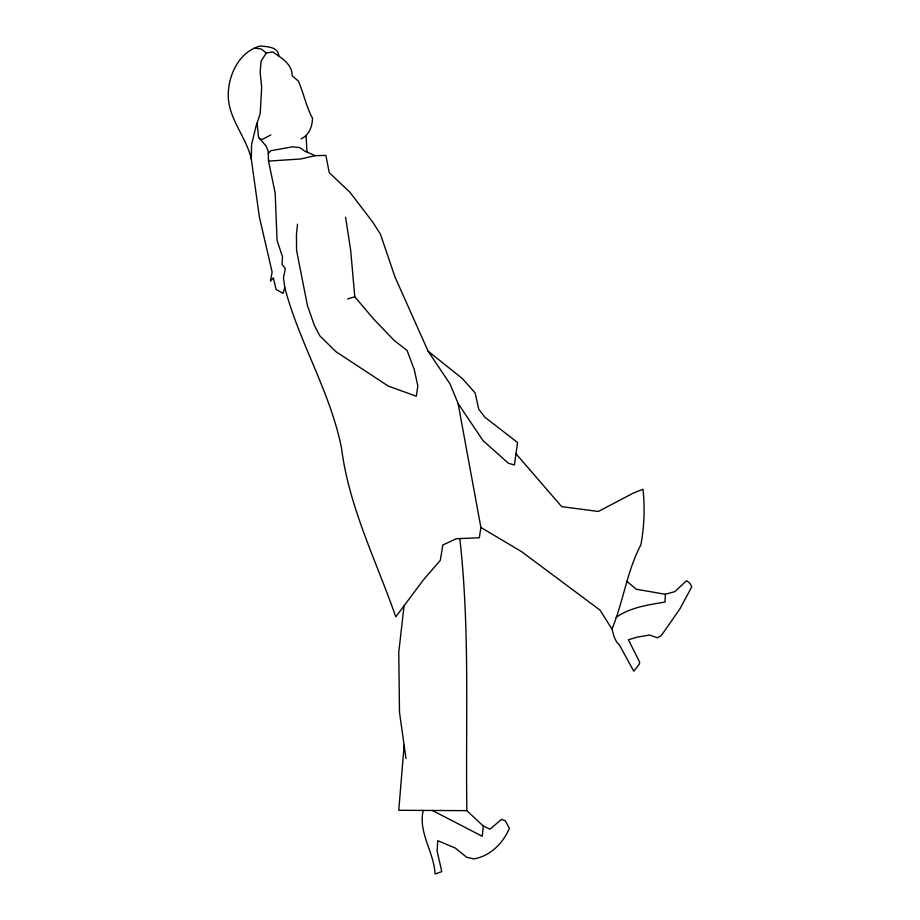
<?xml version="1.0" encoding="UTF-8"?>
<svg xmlns="http://www.w3.org/2000/svg" width="920" height="920" viewBox="0 0 920 920"><rect width="100%" height="100%" fill="white"/><g stroke="black" fill="none" stroke-linecap="round" stroke-linejoin="round"><path stroke-width="1.38" d="M257.071 123.13L258.566 137.137L266.19 146.199L268.214 151.236L268.513 161.103L275.172 192.981L277.07 240.35L282.486 256.806L282.026 264.397L285.338 268.548L283.486 277.92L284.774 287.488L283.095 293.342L276.103 289.547L273.343 277.84L270.457 281.14L272.113 272.01L259.394 217.074L251.286 158.999L251.562 144.659L256.048 126.189L260.21 113.723L261.659 87.573L260.153 72.093L261.073 61.18L266.271 53.026L272.7 51.934C281.117 57.661 292.422 64.17 292.18 75.82L298.333 81.04C303.784 93.357 306.164 106.685 312.524 118.243C312.34 126.419 309.062 135.343 301.07 138.828M268.513 161.103L300.736 158.976L315.249 155.664L325.898 155.434L329.233 172.649L349.956 192.28L372.761 222.134L380.466 234.278L395.048 277.138L428.122 351.21L450.098 384.065L458.102 403.535L480.884 527.436L521.64 551.701L599.932 610.04L611.984 629.027L614.1 636.835L616.653 642.056L619.263 644.678L633.788 671.244L639.262 664.206L639.688 662.205L628.394 639.779L637.33 637.111L649.554 635.042L657.386 637.779L661.388 635.478L679.983 608.764L691.759 586.822L689.988 583.429L686.573 580.704L674.877 591.594L665.367 594.285L664.999 602.059C648.37 604.842 630.05 607.407 616.135 617.377M404.144 745.361L398.751 810.279L466.854 810.658L483.299 826.079L490.095 829.161L501.411 819.421L505.275 820.732L509.416 828.322C503.067 843.18 490.291 856.152 473.834 858.889L466.716 857.313L455.469 848.159L437.759 840.65L437.103 851.081L441.796 871.619L435.056 874C434.044 852.035 418.036 832.554 423.188 810.416M297.516 224.181L296.447 234.726L296.562 250.332L307.429 305.543L314.318 325.243L319.769 335.731L335.662 351.474L388.228 386.066L416.311 396.232L417.841 386.043L414.264 369.587L407.065 350.451L394.174 340.446L373.497 318.884L354.775 296.78L350.692 250.355L345.598 217.338M483.299 826.079L482.252 836.269L432.377 810.474M404.053 605.797L398.774 652.257L399.487 712.275L405.984 758.482M480.884 527.436L479.343 537.797L456.32 538.694L442.83 544.985L440.3 560.372L423.591 579.623L395.796 616.86C376.441 561.2 349.151 507.667 341.596 448.649C330.591 392.184 299.23 342.907 284.774 287.488M611.984 629.027C623.38 601.473 626.899 571.377 640.883 544.801C644.345 526.55 644.92 507.702 643.011 489.244L633.213 493.154L598.368 511.462L561.66 506.632L515.993 453.755M268.283 153.536L270.744 150.742L292.445 146.832L299.598 147.556L304.761 151.087L315.249 155.664M270.859 134.906L262.039 139.564L259.233 138.609M278.84 55.821C277.92 46.655 267.294 46.782 260.337 46C239.303 51.532 228.401 74.589 228.24 94.898C228.137 118.542 246.18 136.551 251.286 158.999M347.565 298.954L354.775 296.78M254.955 48.035L261.476 49.093L266.271 53.026M665.367 594.285L636.341 589.237L626.842 581.337M428.122 351.21L462.242 378.442L475.145 392.989L478.722 409.193L484.932 417.277L517.58 442.508L514.406 465.002L508.38 463.231L482.988 440.565L458.102 403.535M459.827 538.556C469.993 628.969 465.554 719.911 466.854 810.658M307.004 152.064L306.084 135.642"/></g></svg>
